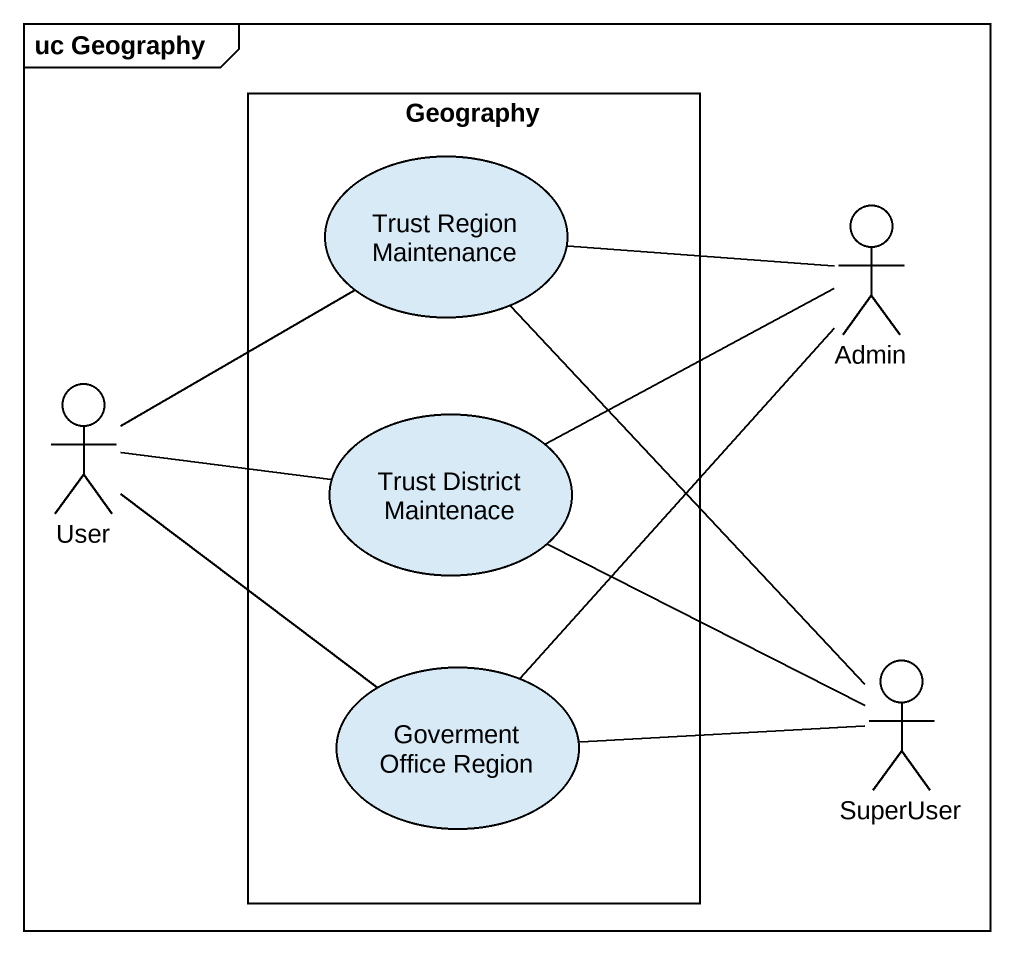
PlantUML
@startuml
mainframe uc Geography
rectangle Geography {
  usecase "Trust Region Maintenance" as Trust_Region_Maintenance
  usecase "Trust District Maintenace" as Trust_District_Maintenace
  usecase "Goverment Office Region" as Goverment_Office_Region
}
actor Admin
actor User
actor SuperUser
Trust_Region_Maintenance -right- Admin
Trust_Region_Maintenance -- SuperUser
User -up- Trust_Region_Maintenance
User -right- Trust_District_Maintenace
User -- Goverment_Office_Region
Trust_District_Maintenace -right- Admin
Trust_District_Maintenace -right- Admin
Trust_District_Maintenace -right- SuperUser
Goverment_Office_Region -up- Admin
Goverment_Office_Region -right- SuperUser
@enduml
